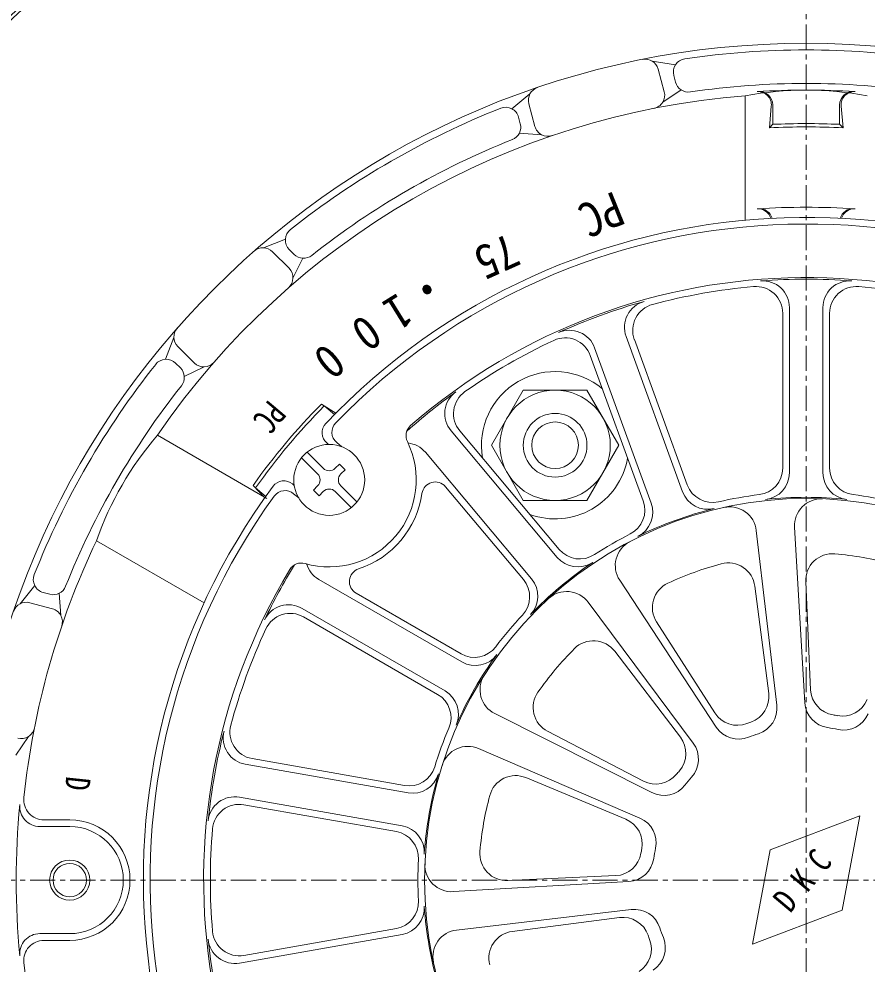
# Model space of a CAD drawing. Units: millimetres, scale not verified. Extents: x -1380 to 1380, y -955 to 955.
# Drawn here: x -567.8 to -441.1, y 212.5 to 353.7 of the extents above; entities that cross this region are included whole.
import ezdxf
from ezdxf.enums import TextEntityAlignment as Align

# ---------------------------------------------------------------- set-up
doc = ezdxf.new("R2010")
doc.units = ezdxf.units.MM
doc.header["$LTSCALE"] = 3
doc.linetypes.add('USER1', pattern=[2, 1.25, -0.25, 0.25, -0.25])
for name, color, linetype, lineweight in [('0-2_L-2', 7, 'Continuous', 18), ('0-3_L-1', 7, 'Continuous', 18), ('0-4_L-5', 2, 'USER1', 18), ('0-5_L-3', 7, 'Continuous', 18), ('0-B_L-1a', 3, 'Continuous', 18), ('0-C_L-1b', 150, 'Continuous', 18)]:
    doc.layers.add(name, color=color, linetype=linetype, lineweight=lineweight)
doc.styles.add('ＭＳ ゴシック', font='')
doc.styles.get('ＭＳ ゴシック').set_extended_font_data('MS Gothic')

msp = doc.modelspace()

# ---------------------------------------------------------------- linework, layer by layer
at = {"layer": '0-2_L-2'}
for radius in [175.5, 175]:
    msp.add_circle((-450.212, 225.046), radius, dxfattribs=at)
at = {"layer": '0-3_L-1'}
msp.add_circle((-450.212, 225.046), 176.5, dxfattribs=at)
at = {"layer": '0-4_L-5'}
for p, q in [((-450.212, 466.871), (-450.212, -16.779)), ((-208.387, 225.046), (-692.037, 225.046))]:
    msp.add_line(p, q, dxfattribs=at)
at = {"layer": '0-5_L-3'}
for p, q in [((-523.186, 285.709), (-525.566, 288.089)), ((-524.717, 288.937), (-522.337, 286.558)), ((-519.084, 286.345), (-519.721, 285.709)), ((-519.721, 283.941), (-517.341, 281.561)), ((-522.337, 283.093), (-522.974, 282.456)), ((-518.19, 280.713), (-520.569, 283.093))]:
    msp.add_line(p, q, dxfattribs=at)
msp.add_lwpolyline([(-492.472, 281.754), (-482.952, 281.754), (-478.192, 289.998), (-482.952, 298.243), (-492.472, 298.243), (-497.232, 289.998)], close=True, dxfattribs=at)
for points in [[(-520.569, 286.558), (-519.933, 287.194), (-519.084, 286.345)], [(-522.974, 282.456), (-523.822, 283.305), (-523.186, 283.941)]]:
    msp.add_lwpolyline(points, dxfattribs=at)
for centre, radius in [((-487.712, 289.998), 8.245), ((-487.712, 289.998), 4.76), ((-487.712, 289.998), 3.485), ((-521.454, 284.825), 5.3)]:
    msp.add_circle(centre, radius, dxfattribs=at)
for centre, radius, start, end in [((-487.712, 289.998), 11, 50.02776, 189.97224), ((-487.712, 289.998), 11, 250.02776, 349.97224), ((-524.07, 284.825), 1.25, 315, 45), ((-521.453, 287.442), 1.25, 225, 315), ((-518.837, 284.825), 1.25, 135, 225), ((-521.453, 282.209), 1.25, 45, 135)]:
    msp.add_arc(centre, radius, start, end, dxfattribs=at)
at = {"layer": '0-B_L-1a'}
for p, q in [((-453.712, 286.591), (-453.712, 309.715)), ((-452.712, 285.879), (-452.712, 310.557)), ((-447.712, 285.879), (-447.712, 310.557)), ((-446.712, 286.591), (-446.712, 309.715)), ((-468.669, 283.065), (-477.109, 306.255)), ((-467.973, 284.076), (-475.881, 305.806)), ((-473.367, 281.355), (-481.808, 304.545)), ((-474.55, 281.682), (-482.459, 303.411)), ((-487.399, 273.254), (-503.262, 292.158)), ((-487.091, 274.442), (-501.955, 292.156)), ((-521.805, 290.341), (-521.546, 290.125)), ((-519.587, 289.786), (-520.342, 290.42)), ((-491.229, 270.04), (-507.092, 288.944)), ((-526.689, 283.996), (-526.947, 284.213)), ((-492.453, 269.942), (-504.088, 283.809)), ((-526.77, 282.759), (-526.014, 282.125)), ((-457.666, 277.265), (-454.61, 251.182)), ((-451.938, 277.766), (-450.419, 251.548)), ((-501.644, 257.628), (-523.016, 269.967)), ((-478.067, 269.84), (-463.643, 247.894)), ((-455.809, 252.939), (-457.885, 268.948)), ((-449.544, 253.487), (-450.278, 269.613)), ((-501.761, 258.85), (-517.437, 267.9)), ((-504.144, 253.297), (-525.516, 265.637)), ((-482.777, 266.542), (-467.088, 245.481)), ((-505.261, 252.787), (-525.287, 264.349)), ((-463.854, 250.01), (-472.553, 263.609)), ((-469.005, 246.403), (-478.808, 259.229)), ((-496.732, 249.911), (-473.267, 238.117)), ((-474.508, 239.845), (-488.841, 247.272)), ((-499.162, 244.7), (-475.045, 234.305)), ((-510.214, 239.18), (-532.986, 243.196)), ((-509.686, 238.072), (-533.99, 242.357)), ((-477.166, 234.146), (-492.069, 240.352)), ((-510.554, 233.148), (-534.858, 237.433)), ((-511.429, 232.287), (-534.202, 236.302)), ((-502.932, 223.32), (-476.714, 224.839)), ((-478.652, 225.714), (-494.779, 224.98)), ((-502.431, 217.592), (-476.347, 220.649)), ((-478.104, 219.45), (-494.114, 217.373)), ((-511.429, 217.806), (-534.202, 213.791)), ((-510.554, 216.945), (-534.858, 212.659))]:
    msp.add_line(p, q, dxfattribs=at)
msp.add_lwpolyline([(-458.247, 215.471), (-455.574, 229.546), (-442.177, 234.622), (-444.85, 220.547)], close=True, dxfattribs=at)
msp.add_circle((-450.212, 225.046), 57, dxfattribs=at)
for centre, radius, start, end in [((-450.212, 225.046), 99, 323.54633, 136.45367), ((-450.212, 225.046), 98, 324.18153, 135.81847), ((-450.212, 225.046), 90, 328.96599, 131.03401), ((-450.212, 225.046), 89, 95.06209, 104.93791), ((-457.712, 309.715), 4, 0, 95.06209), ((-450.212, 225.046), 89.757, 85.65309, 94.34691), ((-456.712, 310.557), 4, 0, 94.34691), ((-443.712, 310.557), 4, 85.65309, 180), ((-442.712, 309.715), 4, 84.93791, 180), ((-450.212, 225.046), 89, 75.06209, 84.93791), ((-450.212, 225.046), 89.757, 105.65309, 114.34691), ((-473.35, 307.623), 4, 105.65309, 200), ((-472.123, 307.174), 4, 104.93791, 200), ((-485.566, 303.177), 4, 20, 114.34691), ((-450.212, 225.046), 89, 115.06209, 124.93791), ((-486.218, 302.043), 4, 20, 115.06209), ((-450.212, 225.046), 89.757, 125.65309, 131.64939), ((-500.198, 294.729), 4, 125.65309, 220), ((-498.89, 294.727), 4, 124.93791, 220), ((-520.519, 291.873), 2, 136.45367, 230), ((-519.057, 291.952), 2, 135.81847, 230), ((-507.985, 291.426), 2, 131.03401, 206.10775), ((-521.454, 284.825), 13, 253.89225, 26.10775), ((-510.156, 286.373), 4, 40, 83.21694), ((-457.712, 286.591), 4, 276.94796, 0), ((-456.712, 285.879), 4, 276.09895, 0), ((-443.712, 285.879), 4, 180, 263.90105), ((-442.712, 286.591), 4, 180, 263.05204), ((-450.212, 225.046), 99, 143.54633, 316.45367), ((-528.233, 282.681), 2, 50, 143.54633), ((-505.621, 282.523), 2, 40, 171.72684), ((-464.214, 285.444), 4, 200, 283.05204), ((-450.212, 225.046), 98, 144.18153, 315.81847), ((-528.056, 281.227), 2, 50, 144.18153), ((-521.454, 284.825), 14, 288.27316, 351.72684), ((-464.91, 284.433), 4, 200, 283.90105), ((-450.212, 225.046), 58, 96.94796, 103.05204), ((-450.212, 225.046), 58, 76.94796, 83.05204), ((-478.309, 280.314), 4, 296.94796, 20), ((-477.126, 279.987), 4, 296.09895, 20), ((-450.212, 225.046), 57.179, 83.90105, 96.09895), ((-447.945, 277.998), 4, 87.54865, 183.31572), ((-450.212, 225.046), 57.179, 103.90105, 116.09895), ((-461.639, 276.8), 4, 6.68428, 102.45135), ((-450.212, 225.046), 58, 116.94796, 123.05204), ((-474.724, 272.037), 4, 117.54865, 213.31572), ((-484.027, 277.013), 4, 220, 303.05204), ((-450.212, 225.046), 57.179, 123.90105, 136.09895), ((-484.335, 275.825), 4, 220, 303.90105), ((-446.282, 269.795), 4, 84.98174, 182.60791), ((-450.212, 225.046), 48.921, 75.01826, 84.98174), ((-450.212, 225.046), 90, 148.96599, 311.03401), ((-450.212, 225.046), 89.757, 148.35061, 154.34691), ((-525.616, 270.414), 2, 73.89225, 148.96599), ((-521.016, 273.431), 4, 196.78306, 240), ((-516.437, 269.632), 2, 108.27316, 240), ((-450.212, 225.046), 48.921, 105.01826, 114.98174), ((-461.852, 268.433), 4, 7.39209, 105.01826), ((-495.517, 267.371), 4, 316.94796, 40), ((-494.294, 267.469), 4, 316.09895, 40), ((-469.184, 265.765), 4, 114.98174, 212.60791), ((-485.985, 264.152), 4, 36.68428, 132.45135), ((-527.516, 262.172), 4, 60, 154.34691), ((-527.287, 260.885), 4, 60, 155.06209), ((-450.212, 225.046), 58, 136.94796, 143.05204), ((-450.212, 225.046), 89, 155.06209, 164.93791), ((-499.761, 262.314), 4, 240, 323.05204), ((-481.986, 256.8), 4, 37.39209, 135.01826), ((-450.212, 225.046), 57.179, 143.90105, 156.09895), ((-499.644, 261.092), 4, 240, 323.90105), ((-450.212, 225.046), 48.921, 135.01826, 144.98174), ((-494.936, 253.485), 4, 147.54865, 243.31572), ((-507.261, 249.323), 4, 336.94796, 60), ((-506.144, 249.833), 4, 336.09895, 60), ((-487.001, 250.824), 4, 144.98174, 242.60791), ((-459.775, 252.424), 4, 289.25486, 7.39209), ((-445.548, 253.669), 4, 182.60791, 260.74514), ((-446.426, 251.779), 4, 183.31572, 261.93968), ((-444.805, 253.538), 4, 259.25486, 337.39209), ((-460.484, 252.166), 4, 212.60791, 290.74514), ((-458.582, 250.716), 4, 288.06032, 6.68428), ((-450.212, 225.046), 25, 109.25486, 110.74514), ((-450.212, 225.046), 25, 79.25486, 80.74514), ((-444.626, 251.462), 4, 258.06032, 336.68428), ((-450.212, 225.046), 89.757, 165.65309, 174.34691), ((-533.295, 246.296), 4, 165.65309, 260), ((-532.292, 247.135), 4, 164.93791, 260), ((-450.212, 225.046), 58, 156.94796, 163.05204), ((-460.3, 250.091), 4, 213.31572, 291.93968), ((-450.212, 225.046), 23, 78.06032, 81.93968), ((-472.183, 243.974), 4, 319.25486, 37.39209), ((-450.212, 225.046), 23, 108.06032, 111.93968), ((-500.745, 241.027), 4, 66.68428, 162.45135), ((-470.296, 243.092), 4, 318.06032, 36.68428), ((-509.519, 243.119), 4, 260, 343.05204), ((-508.992, 242.011), 4, 260, 343.90105), ((-450.212, 225.046), 57.179, 163.90105, 176.09895), ((-493.606, 236.659), 4, 67.39209, 165.01826), ((-472.668, 243.397), 4, 242.60791, 320.74514), ((-450.212, 225.046), 25, 139.25486, 140.74514), ((-450.212, 225.046), 23, 138.06032, 141.93968), ((-471.471, 241.691), 4, 243.31572, 321.93968), ((-535.552, 233.494), 4, 80, 174.34691), ((-450.212, 225.046), 48.921, 165.01826, 174.98174), ((-534.896, 232.363), 4, 80, 175.06209), ((-511.249, 229.208), 4, 356.09895, 80), ((-478.703, 230.453), 4, 349.25486, 67.39209), ((-476.628, 230.632), 4, 348.06032, 66.68428), ((-450.212, 225.046), 89, 175.06209, 184.93791), ((-512.124, 228.347), 4, 356.94796, 80), ((-494.961, 228.976), 4, 174.98174, 272.60791), ((-478.834, 229.71), 4, 272.60791, 350.74514), ((-450.212, 225.046), 25, 169.25486, 170.74514), ((-450.212, 225.046), 23, 168.06032, 171.93968), ((-450.212, 225.046), 58, 176.94796, 183.05204), ((-503.163, 227.313), 4, 177.54865, 273.31572), ((-476.945, 228.832), 4, 273.31572, 351.93968), ((-512.124, 221.745), 4, 280, 3.05204), ((-511.249, 220.884), 4, 280, 3.90105), ((-450.212, 225.046), 57.179, 183.90105, 196.09895), ((-475.882, 216.676), 4, 18.06032, 96.68428), ((-477.59, 215.483), 4, 19.25486, 97.39209), ((-501.965, 213.619), 4, 96.68428, 192.45135), ((-450.212, 225.046), 23, 198.06032, 201.93968), ((-535.552, 216.599), 4, 185.65309, 280), ((-450.212, 225.046), 89.757, 185.65309, 194.34691), ((-534.896, 217.73), 4, 184.93791, 280), ((-493.599, 213.406), 4, 97.39209, 195.01826), ((-477.332, 214.774), 4, 302.60791, 20.74514), ((-450.212, 225.046), 25, 199.25486, 200.74514), ((-475.257, 214.958), 4, 303.31572, 21.93968)]:
    msp.add_arc(centre, radius, start, end, dxfattribs=at)
at = {"layer": '0-C_L-1b'}
for p, q in [((-473.196, 347.373), (-469.728, 346.832)), ((-472.32, 346.192), (-471.412, 342.804)), ((-469.988, 345.217), (-469.728, 344.244)), ((-471.646, 341.229), (-468.894, 343.091)), ((-491.47, 342.476), (-494.203, 340.274)), ((-459.309, 323.627), (-459.309, 342.193)), ((-491.638, 341.015), (-490.731, 337.627)), ((-455.712, 337.412), (-455.42, 340.642)), ((-455.212, 337.936), (-455.212, 340.835)), ((-445.212, 337.936), (-445.212, 340.835)), ((-444.712, 337.412), (-445.004, 340.642)), ((-493.17, 339.005), (-492.91, 338.032)), ((-455.712, 337.412), (-455.212, 337.936)), ((-444.712, 337.412), (-445.212, 337.936)), ((-489.74, 336.38), (-493.055, 336.617)), ((-531.28, 319.492), (-528.006, 320.758)), ((-527.424, 319.229), (-526.712, 318.517)), ((-529.931, 318.907), (-527.451, 316.427)), ((-526.866, 314.946), (-525.414, 317.934)), ((-544.658, 306.114), (-545.923, 302.841)), ((-544.073, 304.765), (-541.593, 302.285)), ((-544.394, 302.258), (-543.682, 301.546)), ((-540.111, 301.7), (-543.1, 300.248)), ((-522.622, 296.158), (-520.49, 294.774)), ((-520.665, 294.597), (-522.194, 295.88)), ((-530.779, 282.067), (-547.116, 291.499)), ((-532.817, 284.008), (-531.084, 282.149)), ((-530.94, 282.352), (-532.469, 283.635)), ((-540.134, 266.458), (-556.213, 275.741)), ((-567.642, 266.305), (-565.44, 269.038)), ((-564.171, 268.005), (-563.198, 267.744)), ((-561.546, 264.575), (-561.783, 267.889)), ((-566.181, 266.473), (-562.793, 265.565)), ((-566.394, 246.481), (-568.256, 243.729)), ((-560.212, 233.046), (-564.685, 233.046)), ((-560.212, 234.046), (-564.081, 234.046)), ((-560.212, 217.046), (-564.685, 217.046)), ((-560.212, 216.046), (-564.081, 216.046))]:
    msp.add_line(p, q, dxfattribs=at)
for centre, radius in [((-450.212, 225.046), 125), ((-560.212, 225.046), 3), ((-560.212, 225.046), 2.5)]:
    msp.add_circle(centre, radius, dxfattribs=at)
for centre, radius, start, end in [((-450.212, 225.046), 124, 81.58944, 98.41056), ((-474.252, 345.674), 2, 15, 101.27081), ((-468.056, 345.734), 2, 98.41056, 195), ((-489.707, 341.533), 2, 108.72919, 195), ((-467.796, 344.762), 2, 195, 278.35586), ((-450.212, 225.046), 119, 81.64414, 98.35586), ((-450.212, 225.046), 117.5, 94.44064, 145.55936), ((-473.344, 342.286), 2, 281.16143, 15), ((-450.212, 294.09), 48.957, 79.29051, 100.70949), ((-450.212, 225.046), 118, 86.44158, 93.55842), ((-457.412, 340.823), 2, 354.83225, 93.55842), ((-457.212, 340.835), 2, 0, 93.45961), ((-443.212, 340.835), 2, 86.54039, 180), ((-443.012, 340.823), 2, 86.44158, 185.16775), ((-450.212, 225.046), 124, 111.58944, 128.41056), ((-495.102, 338.487), 2, 15, 111.58944), ((-494.842, 337.515), 2, 291.64414, 15), ((-488.799, 338.145), 2, 195, 288.83857), ((-450.212, 225.046), 112.5, 87.19776, 92.80224), ((-450.212, 225.046), 113, 87.46396, 92.53604), ((-450.212, 225.046), 119, 111.64414, 128.35586), ((-450.212, 207.546), 118, 86.44158, 93.55842), ((-457.412, 323.323), 2, 16.92993, 93.55842), ((-457.212, 323.335), 2, 16.87778, 93.45961), ((-443.212, 323.335), 2, 86.54039, 163.12222), ((-443.012, 323.323), 2, 86.44158, 163.07007), ((-526.01, 320.643), 2, 128.41056, 225), ((-531.345, 317.493), 2, 45, 131.27081), ((-525.298, 319.931), 2, 225, 308.35586), ((-528.865, 315.013), 2, 311.16143, 45), ((-542.659, 306.179), 2, 138.72919, 225), ((-545.809, 300.844), 2, 45, 141.58944), ((-540.178, 303.699), 2, 225, 318.83857), ((-450.212, 225.046), 124, 141.58944, 158.41056), ((-545.097, 300.132), 2, 321.64414, 45), ((-450.212, 225.046), 119, 141.64414, 158.35586), ((-451.396, 226.04), 99.949, 135.44918, 144.55082), ((-451.396, 226.04), 99.449, 135.39026, 144.60974), ((-510.005, 259.568), 48.957, 139.29051, 160.70949), ((-450.212, 225.046), 117.5, 154.44064, 173.98415), ((-563.653, 269.937), 2, 158.41056, 255), ((-562.681, 269.676), 2, 255, 338.35586), ((-566.699, 264.541), 2, 75, 161.27081), ((-563.311, 263.633), 2, 341.16143, 75), ((-567.452, 248.178), 2, 255, 348.83857), ((-564.081, 237.046), 3, 173.98415, 270), ((-450.212, 225.046), 118, 174.51114, 185.48886), ((-564.685, 236.046), 3, 174.51114, 270), ((-560.212, 225.046), 9, 270, 90), ((-560.212, 225.046), 8, 270, 90), ((-564.685, 214.046), 3, 90, 185.48886), ((-564.081, 213.046), 3, 90, 186.01585), ((-450.212, 225.046), 117.5, 186.01585, 205.55936)]:
    msp.add_arc(centre, radius, start, end, dxfattribs=at)

# ---------------------------------------------------------------- texts
at = {"layer": '0-B_L-1a', "color": 7, "style": 'ＭＳ ゴシック', "width": 0.85}
for s, p in [('C', (-446.701, 225.341)), ('K', (-449.207, 222.354)), ('D', (-451.779, 219.29))]:
    msp.add_text(s, height=3.666, rotation=50, dxfattribs=at).set_placement(p, align=Align.BOTTOM_LEFT)
at = {"layer": '0-C_L-1b', "color": 7, "style": 'ＭＳ ゴシック'}
for s, height, rotation, width, p in [('PC', 5.132, 201.977, 0.9, (-479.414, 329.429)), ('75', 5.132, 204.178, 0.9, (-495.212, 323.131)), ('・', 5.132, 211.772, 0.9, (-506.384, 318.491)), ('1', 5.132, 211.772, 0.9, (-511.985, 314.159)), ('0', 5.132, 215.772, 0.9, (-516.953, 310.957)), ('0', 5.132, 219.772, 0.9, (-522.78, 306.626)), ('PC', 3.666, 229.91, 0.8, (-531.317, 297.619)), ('D', 3.666, 264, 0.8, (-561.819, 240.745))]:
    msp.add_text(s, height=height, rotation=rotation, dxfattribs=dict(at, width=width)).set_placement(p, align=Align.BOTTOM_LEFT)

doc.saveas('drawing.dxf')
